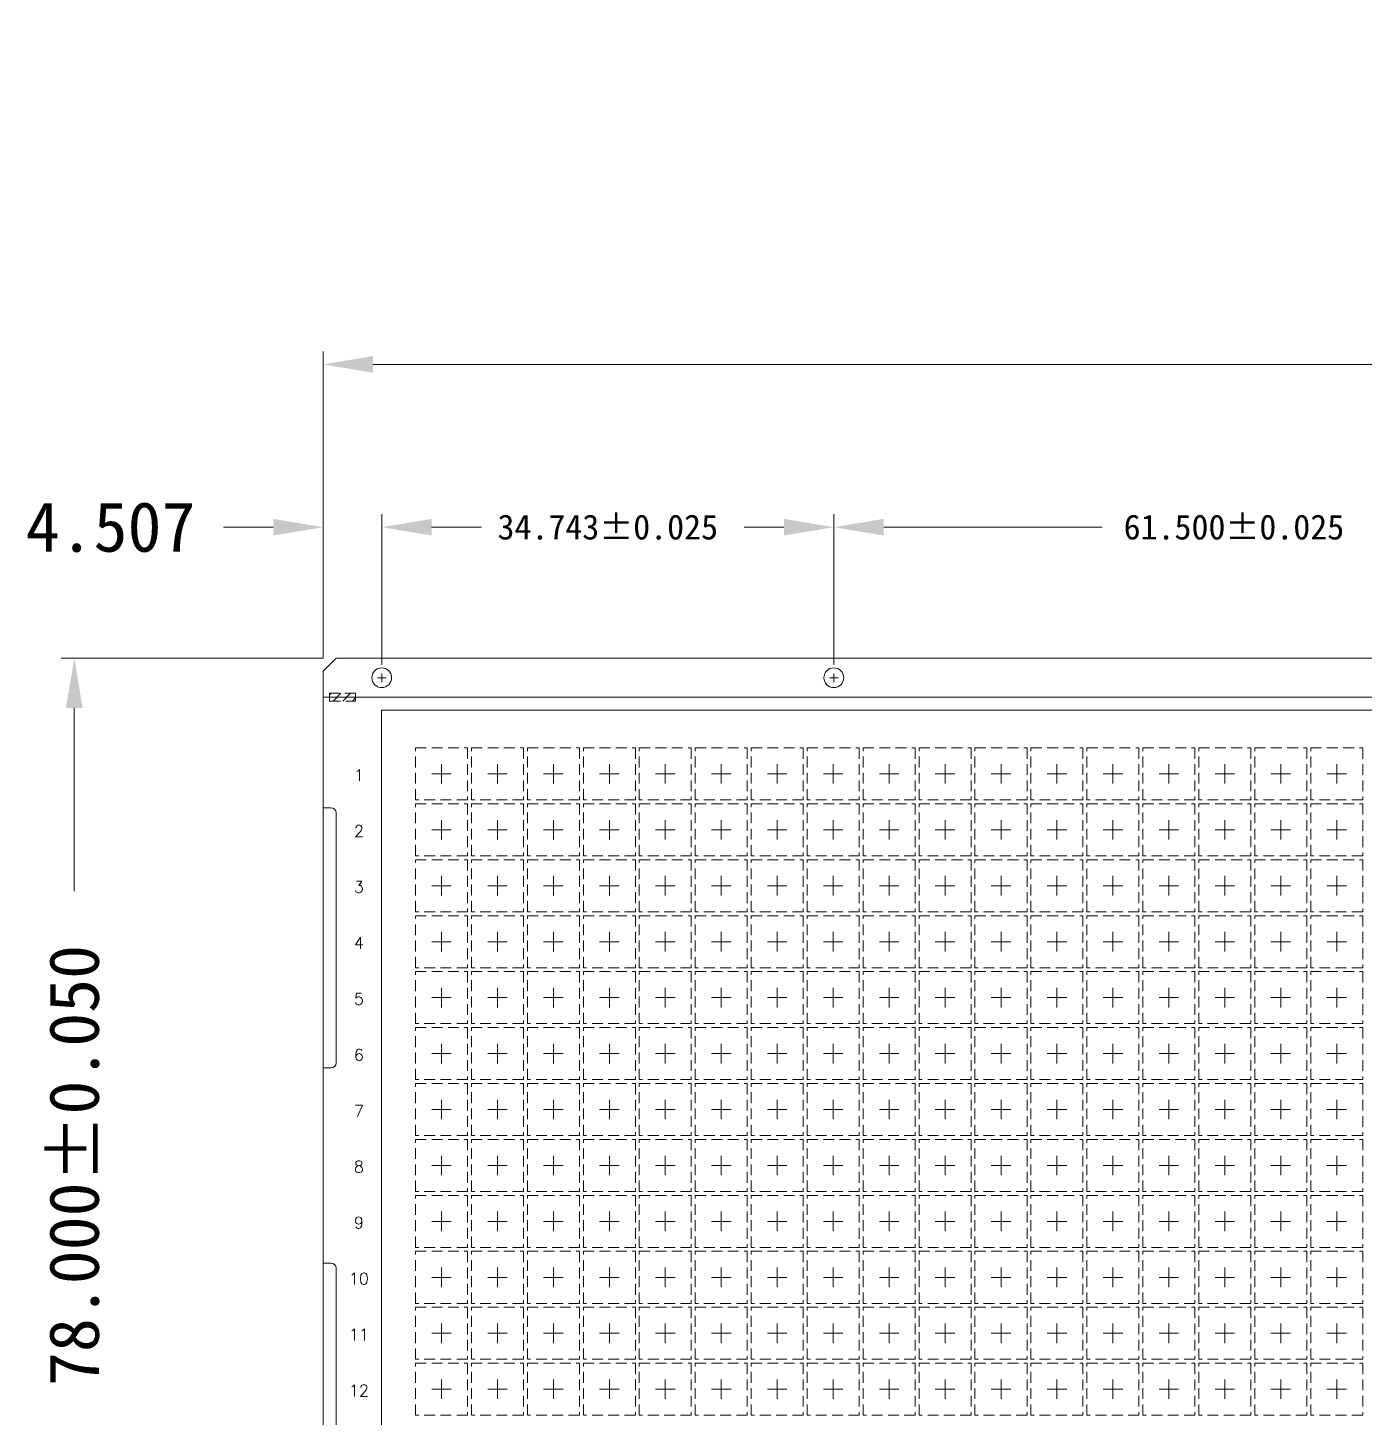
# Model space of a CAD drawing. Header units: millimetres. Extents: x 1670 to 1951, y 501 to 745.
# Drawn here: x 1707.81 to 1738.63, y 587.09 to 619.13 of the extents above; entities that cross this region are included whole.
import ezdxf

# ---------------------------------------------------------------- set-up
doc = ezdxf.new("R2010")
doc.units = ezdxf.units.MM
for name, pattern in [('CENTER', [2, 1.25, -0.25, 0.25, -0.25]), ('DASHED', [0.75, 0.5, -0.25]), ('HIDDEN', [0.375, 0.25, -0.125])]:
    doc.linetypes.add(name, pattern=pattern)
for name, color, linetype, lineweight in [('1', 7, 'Continuous', 18), ('1D', 4, 'Continuous', 18), ('ETCH', 4, 'Continuous', 15), ('Pkg', 2, 'DASHED', 9)]:
    doc.layers.add(name, color=color, linetype=linetype, lineweight=lineweight)
for name, color, linetype in [('TAPE', 4, 'Continuous'), ('中心线', 1, 'CENTER'), ('标注', 4, 'Continuous')]:
    doc.layers.add(name, color=color, linetype=linetype)
doc.styles.add('宋体', font='')
doc.styles.get('宋体').set_extended_font_data('宋体')

msp = doc.modelspace()

# ---------------------------------------------------------------- hatches: boundary and pattern name
at = {"layer": 'ETCH', "lineweight": 5}
h = msp.add_hatch(dxfattribs=at)
h.set_pattern_fill('ANSI31', color=256, scale=0.05)
h.set_pattern_definition([(45, (1883.98841, 731.20853), (-0.1122532, 0.1122532), [])])
h.paths.add_polyline_path([(1791.8723, 582.0888), (1791.2723, 582.0888), (1791.2723, 582.0045), (1791.8723, 582.0045)])
h.paths.add_polyline_path([(1791.8723, 582.1845), (1791.2723, 582.1845), (1791.2723, 582.0888), (1791.8723, 582.0888)])
h.paths.add_polyline_path([(1791.8723, 603.6945), (1791.2723, 603.6945), (1791.2723, 603.6045), (1791.8723, 603.6045)])
h.paths.add_polyline_path([(1791.8723, 603.7845), (1791.2723, 603.7845), (1791.2723, 603.6945), (1791.8723, 603.6945)])
h.paths.add_polyline_path([(1715.3723, 603.6945), (1714.7723, 603.6945), (1714.7723, 603.6045), (1715.3723, 603.6045)])
h.paths.add_polyline_path([(1715.3723, 603.7845), (1714.7723, 603.7845), (1714.7723, 603.6945), (1715.3723, 603.6945)])
h.paths.add_polyline_path([(1734.5827, 638.9644), (1732.5827, 638.9644), (1732.5827, 638.6644), (1734.5827, 638.6644)])
h.paths.add_polyline_path([(1734.5827, 639.2644), (1732.5827, 639.2644), (1732.5827, 638.9644), (1734.5827, 638.9644)])
h.paths.add_polyline_path([(1734.5827, 710.9644), (1732.5827, 710.9644), (1732.5827, 710.6644), (1734.5827, 710.6644)])
h.paths.add_polyline_path([(1734.5827, 711.2644), (1732.5827, 711.2644), (1732.5827, 710.9644), (1734.5827, 710.9644)])
h.paths.add_polyline_path([(1715.3723, 582.0888), (1714.7723, 582.0888), (1714.7723, 582.0045), (1715.3723, 582.0045)])
h.paths.add_polyline_path([(1715.3723, 582.1845), (1714.7723, 582.1845), (1714.7723, 582.0888), (1715.3723, 582.0888)])
at = {"layer": '标注', "lineweight": 5}
for points in [[(1715.7723, 611.5572), (1715.7723, 611.1739), (1714.6223, 611.3656)], [(1713.4723, 607.804), (1713.4723, 607.4207), (1714.6223, 607.6123)], [(1717.1244, 607.804), (1717.1244, 607.4207), (1715.9744, 607.6123)], [(1717.1244, 607.804), (1717.1244, 607.4207), (1715.9744, 607.6123)], [(1725.2473, 607.804), (1725.2473, 607.4207), (1726.3973, 607.6123)], [(1727.5473, 607.804), (1727.5473, 607.4207), (1726.3973, 607.6123)], [(1708.6944, 603.4445), (1709.0777, 603.4445), (1708.886, 604.5945)]]:
    msp.add_hatch(color=256, dxfattribs=at).paths.add_polyline_path(points, flags=0)

# ---------------------------------------------------------------- linework, layer by layer
at = {"layer": '1', "lineweight": 5}
for p, q in [((1714.6223, 604.2945), (1714.9223, 604.5945)), ((1714.9223, 604.5945), (1791.7223, 604.5945))]:
    msp.add_line(p, q, dxfattribs=at)
at = {"layer": '1'}
for p, q in [((1714.6223, 601.1445), (1714.6223, 604.2945)), ((1714.8023, 601.1445), (1714.6223, 601.1445)), ((1714.9223, 595.2645), (1714.9223, 601.0245)), ((1714.6223, 590.6445), (1714.6223, 595.1445)), ((1714.6223, 595.1445), (1714.8023, 595.1445)), ((1714.8023, 590.6445), (1714.6223, 590.6445)), ((1714.9223, 584.7645), (1714.9223, 590.5245))]:
    msp.add_line(p, q, dxfattribs=at)
at = {"layer": '1', "lineweight": 5}
for centre in [(1715.9744, 604.1409), (1726.3973, 604.1409)]:
    msp.add_circle(centre, 0.2286, dxfattribs=at)
at = {"layer": '1'}
for centre, start, end in [((1714.8023, 601.0245), 0, 90), ((1714.8023, 595.2645), 270, 360), ((1714.8023, 590.5245), 0, 90)]:
    msp.add_arc(centre, 0.12, start, end, dxfattribs=at)
at = {"layer": '1D', "lineweight": 5}
for p, q in [((1715.8744, 604.1409), (1716.0744, 604.1409)), ((1715.9744, 604.0409), (1715.9744, 604.2409)), ((1726.2973, 604.1409), (1726.4973, 604.1409)), ((1726.3973, 604.0409), (1726.3973, 604.2409))]:
    msp.add_line(p, q, dxfattribs=at)
at = {"layer": '1D', "linetype": 'HIDDEN', "lineweight": 5}
msp.add_lwpolyline([(1714.7723, 603.7845), (1714.7723, 603.6045), (1715.3723, 603.6045), (1715.3723, 603.7845)], close=True, dxfattribs=at)
at = {"layer": '1D', "lineweight": 5}
msp.add_lwpolyline([(1715.9723, 603.3945), (1790.9723, 603.3945), (1790.9723, 582.3945), (1715.9723, 582.3945)], close=True, dxfattribs=at)
at = {"layer": 'Pkg', "color": 2, "linetype": 'DASHED', "lineweight": 5, "ltscale": 0.5}
for points in [[(1716.7523, 602.5245), (1717.9523, 602.5245), (1717.9523, 601.3245), (1716.7523, 601.3245)], [(1718.0423, 602.5245), (1719.2423, 602.5245), (1719.2423, 601.3245), (1718.0423, 601.3245)], [(1719.3323, 602.5245), (1720.5323, 602.5245), (1720.5323, 601.3245), (1719.3323, 601.3245)], [(1720.6223, 602.5245), (1721.8223, 602.5245), (1721.8223, 601.3245), (1720.6223, 601.3245)], [(1721.9123, 602.5245), (1723.1123, 602.5245), (1723.1123, 601.3245), (1721.9123, 601.3245)], [(1723.2023, 602.5245), (1724.4023, 602.5245), (1724.4023, 601.3245), (1723.2023, 601.3245)], [(1724.4923, 602.5245), (1725.6923, 602.5245), (1725.6923, 601.3245), (1724.4923, 601.3245)], [(1725.7823, 602.5245), (1726.9823, 602.5245), (1726.9823, 601.3245), (1725.7823, 601.3245)], [(1727.0723, 602.5245), (1728.2723, 602.5245), (1728.2723, 601.3245), (1727.0723, 601.3245)], [(1728.3623, 602.5245), (1729.5623, 602.5245), (1729.5623, 601.3245), (1728.3623, 601.3245)], [(1729.6523, 602.5245), (1730.8523, 602.5245), (1730.8523, 601.3245), (1729.6523, 601.3245)], [(1730.9423, 602.5245), (1732.1423, 602.5245), (1732.1423, 601.3245), (1730.9423, 601.3245)], [(1732.2323, 602.5245), (1733.4323, 602.5245), (1733.4323, 601.3245), (1732.2323, 601.3245)], [(1733.5223, 602.5245), (1734.7223, 602.5245), (1734.7223, 601.3245), (1733.5223, 601.3245)], [(1734.8123, 602.5245), (1736.0123, 602.5245), (1736.0123, 601.3245), (1734.8123, 601.3245)], [(1736.1023, 602.5245), (1737.3023, 602.5245), (1737.3023, 601.3245), (1736.1023, 601.3245)], [(1737.3923, 602.5245), (1738.5923, 602.5245), (1738.5923, 601.3245), (1737.3923, 601.3245)], [(1716.7523, 601.2345), (1717.9523, 601.2345), (1717.9523, 600.0345), (1716.7523, 600.0345)], [(1718.0423, 601.2345), (1719.2423, 601.2345), (1719.2423, 600.0345), (1718.0423, 600.0345)], [(1719.3323, 601.2345), (1720.5323, 601.2345), (1720.5323, 600.0345), (1719.3323, 600.0345)], [(1720.6223, 601.2345), (1721.8223, 601.2345), (1721.8223, 600.0345), (1720.6223, 600.0345)], [(1721.9123, 601.2345), (1723.1123, 601.2345), (1723.1123, 600.0345), (1721.9123, 600.0345)], [(1723.2023, 601.2345), (1724.4023, 601.2345), (1724.4023, 600.0345), (1723.2023, 600.0345)], [(1724.4923, 601.2345), (1725.6923, 601.2345), (1725.6923, 600.0345), (1724.4923, 600.0345)], [(1725.7823, 601.2345), (1726.9823, 601.2345), (1726.9823, 600.0345), (1725.7823, 600.0345)], [(1727.0723, 601.2345), (1728.2723, 601.2345), (1728.2723, 600.0345), (1727.0723, 600.0345)], [(1728.3623, 601.2345), (1729.5623, 601.2345), (1729.5623, 600.0345), (1728.3623, 600.0345)], [(1729.6523, 601.2345), (1730.8523, 601.2345), (1730.8523, 600.0345), (1729.6523, 600.0345)], [(1730.9423, 601.2345), (1732.1423, 601.2345), (1732.1423, 600.0345), (1730.9423, 600.0345)], [(1732.2323, 601.2345), (1733.4323, 601.2345), (1733.4323, 600.0345), (1732.2323, 600.0345)], [(1733.5223, 601.2345), (1734.7223, 601.2345), (1734.7223, 600.0345), (1733.5223, 600.0345)], [(1734.8123, 601.2345), (1736.0123, 601.2345), (1736.0123, 600.0345), (1734.8123, 600.0345)], [(1736.1023, 601.2345), (1737.3023, 601.2345), (1737.3023, 600.0345), (1736.1023, 600.0345)], [(1737.3923, 601.2345), (1738.5923, 601.2345), (1738.5923, 600.0345), (1737.3923, 600.0345)], [(1716.7523, 599.9445), (1717.9523, 599.9445), (1717.9523, 598.7445), (1716.7523, 598.7445)], [(1718.0423, 599.9445), (1719.2423, 599.9445), (1719.2423, 598.7445), (1718.0423, 598.7445)], [(1719.3323, 599.9445), (1720.5323, 599.9445), (1720.5323, 598.7445), (1719.3323, 598.7445)], [(1720.6223, 599.9445), (1721.8223, 599.9445), (1721.8223, 598.7445), (1720.6223, 598.7445)], [(1721.9123, 599.9445), (1723.1123, 599.9445), (1723.1123, 598.7445), (1721.9123, 598.7445)], [(1723.2023, 599.9445), (1724.4023, 599.9445), (1724.4023, 598.7445), (1723.2023, 598.7445)], [(1724.4923, 599.9445), (1725.6923, 599.9445), (1725.6923, 598.7445), (1724.4923, 598.7445)], [(1725.7823, 599.9445), (1726.9823, 599.9445), (1726.9823, 598.7445), (1725.7823, 598.7445)], [(1727.0723, 599.9445), (1728.2723, 599.9445), (1728.2723, 598.7445), (1727.0723, 598.7445)], [(1728.3623, 599.9445), (1729.5623, 599.9445), (1729.5623, 598.7445), (1728.3623, 598.7445)], [(1729.6523, 599.9445), (1730.8523, 599.9445), (1730.8523, 598.7445), (1729.6523, 598.7445)], [(1730.9423, 599.9445), (1732.1423, 599.9445), (1732.1423, 598.7445), (1730.9423, 598.7445)], [(1732.2323, 599.9445), (1733.4323, 599.9445), (1733.4323, 598.7445), (1732.2323, 598.7445)], [(1733.5223, 599.9445), (1734.7223, 599.9445), (1734.7223, 598.7445), (1733.5223, 598.7445)], [(1734.8123, 599.9445), (1736.0123, 599.9445), (1736.0123, 598.7445), (1734.8123, 598.7445)], [(1736.1023, 599.9445), (1737.3023, 599.9445), (1737.3023, 598.7445), (1736.1023, 598.7445)], [(1737.3923, 599.9445), (1738.5923, 599.9445), (1738.5923, 598.7445), (1737.3923, 598.7445)], [(1716.7523, 598.6545), (1717.9523, 598.6545), (1717.9523, 597.4545), (1716.7523, 597.4545)], [(1718.0423, 598.6545), (1719.2423, 598.6545), (1719.2423, 597.4545), (1718.0423, 597.4545)], [(1719.3323, 598.6545), (1720.5323, 598.6545), (1720.5323, 597.4545), (1719.3323, 597.4545)], [(1720.6223, 598.6545), (1721.8223, 598.6545), (1721.8223, 597.4545), (1720.6223, 597.4545)], [(1721.9123, 598.6545), (1723.1123, 598.6545), (1723.1123, 597.4545), (1721.9123, 597.4545)], [(1723.2023, 598.6545), (1724.4023, 598.6545), (1724.4023, 597.4545), (1723.2023, 597.4545)], [(1724.4923, 598.6545), (1725.6923, 598.6545), (1725.6923, 597.4545), (1724.4923, 597.4545)], [(1725.7823, 598.6545), (1726.9823, 598.6545), (1726.9823, 597.4545), (1725.7823, 597.4545)], [(1727.0723, 598.6545), (1728.2723, 598.6545), (1728.2723, 597.4545), (1727.0723, 597.4545)], [(1728.3623, 598.6545), (1729.5623, 598.6545), (1729.5623, 597.4545), (1728.3623, 597.4545)], [(1729.6523, 598.6545), (1730.8523, 598.6545), (1730.8523, 597.4545), (1729.6523, 597.4545)], [(1730.9423, 598.6545), (1732.1423, 598.6545), (1732.1423, 597.4545), (1730.9423, 597.4545)], [(1732.2323, 598.6545), (1733.4323, 598.6545), (1733.4323, 597.4545), (1732.2323, 597.4545)], [(1733.5223, 598.6545), (1734.7223, 598.6545), (1734.7223, 597.4545), (1733.5223, 597.4545)], [(1734.8123, 598.6545), (1736.0123, 598.6545), (1736.0123, 597.4545), (1734.8123, 597.4545)], [(1736.1023, 598.6545), (1737.3023, 598.6545), (1737.3023, 597.4545), (1736.1023, 597.4545)], [(1737.3923, 598.6545), (1738.5923, 598.6545), (1738.5923, 597.4545), (1737.3923, 597.4545)], [(1716.7523, 597.3645), (1717.9523, 597.3645), (1717.9523, 596.1645), (1716.7523, 596.1645)], [(1718.0423, 597.3645), (1719.2423, 597.3645), (1719.2423, 596.1645), (1718.0423, 596.1645)], [(1719.3323, 597.3645), (1720.5323, 597.3645), (1720.5323, 596.1645), (1719.3323, 596.1645)], [(1720.6223, 597.3645), (1721.8223, 597.3645), (1721.8223, 596.1645), (1720.6223, 596.1645)], [(1721.9123, 597.3645), (1723.1123, 597.3645), (1723.1123, 596.1645), (1721.9123, 596.1645)], [(1723.2023, 597.3645), (1724.4023, 597.3645), (1724.4023, 596.1645), (1723.2023, 596.1645)], [(1724.4923, 597.3645), (1725.6923, 597.3645), (1725.6923, 596.1645), (1724.4923, 596.1645)], [(1725.7823, 597.3645), (1726.9823, 597.3645), (1726.9823, 596.1645), (1725.7823, 596.1645)], [(1727.0723, 597.3645), (1728.2723, 597.3645), (1728.2723, 596.1645), (1727.0723, 596.1645)], [(1728.3623, 597.3645), (1729.5623, 597.3645), (1729.5623, 596.1645), (1728.3623, 596.1645)], [(1729.6523, 597.3645), (1730.8523, 597.3645), (1730.8523, 596.1645), (1729.6523, 596.1645)], [(1730.9423, 597.3645), (1732.1423, 597.3645), (1732.1423, 596.1645), (1730.9423, 596.1645)], [(1732.2323, 597.3645), (1733.4323, 597.3645), (1733.4323, 596.1645), (1732.2323, 596.1645)], [(1733.5223, 597.3645), (1734.7223, 597.3645), (1734.7223, 596.1645), (1733.5223, 596.1645)], [(1734.8123, 597.3645), (1736.0123, 597.3645), (1736.0123, 596.1645), (1734.8123, 596.1645)], [(1736.1023, 597.3645), (1737.3023, 597.3645), (1737.3023, 596.1645), (1736.1023, 596.1645)], [(1737.3923, 597.3645), (1738.5923, 597.3645), (1738.5923, 596.1645), (1737.3923, 596.1645)], [(1716.7523, 596.0745), (1717.9523, 596.0745), (1717.9523, 594.8745), (1716.7523, 594.8745)], [(1718.0423, 596.0745), (1719.2423, 596.0745), (1719.2423, 594.8745), (1718.0423, 594.8745)], [(1719.3323, 596.0745), (1720.5323, 596.0745), (1720.5323, 594.8745), (1719.3323, 594.8745)], [(1720.6223, 596.0745), (1721.8223, 596.0745), (1721.8223, 594.8745), (1720.6223, 594.8745)], [(1721.9123, 596.0745), (1723.1123, 596.0745), (1723.1123, 594.8745), (1721.9123, 594.8745)], [(1723.2023, 596.0745), (1724.4023, 596.0745), (1724.4023, 594.8745), (1723.2023, 594.8745)], [(1724.4923, 596.0745), (1725.6923, 596.0745), (1725.6923, 594.8745), (1724.4923, 594.8745)], [(1725.7823, 596.0745), (1726.9823, 596.0745), (1726.9823, 594.8745), (1725.7823, 594.8745)], [(1727.0723, 596.0745), (1728.2723, 596.0745), (1728.2723, 594.8745), (1727.0723, 594.8745)], [(1728.3623, 596.0745), (1729.5623, 596.0745), (1729.5623, 594.8745), (1728.3623, 594.8745)], [(1729.6523, 596.0745), (1730.8523, 596.0745), (1730.8523, 594.8745), (1729.6523, 594.8745)], [(1730.9423, 596.0745), (1732.1423, 596.0745), (1732.1423, 594.8745), (1730.9423, 594.8745)], [(1732.2323, 596.0745), (1733.4323, 596.0745), (1733.4323, 594.8745), (1732.2323, 594.8745)], [(1733.5223, 596.0745), (1734.7223, 596.0745), (1734.7223, 594.8745), (1733.5223, 594.8745)], [(1734.8123, 596.0745), (1736.0123, 596.0745), (1736.0123, 594.8745), (1734.8123, 594.8745)], [(1736.1023, 596.0745), (1737.3023, 596.0745), (1737.3023, 594.8745), (1736.1023, 594.8745)], [(1737.3923, 596.0745), (1738.5923, 596.0745), (1738.5923, 594.8745), (1737.3923, 594.8745)], [(1716.7523, 594.7845), (1717.9523, 594.7845), (1717.9523, 593.5845), (1716.7523, 593.5845)], [(1718.0423, 594.7845), (1719.2423, 594.7845), (1719.2423, 593.5845), (1718.0423, 593.5845)], [(1719.3323, 594.7845), (1720.5323, 594.7845), (1720.5323, 593.5845), (1719.3323, 593.5845)], [(1720.6223, 594.7845), (1721.8223, 594.7845), (1721.8223, 593.5845), (1720.6223, 593.5845)], [(1721.9123, 594.7845), (1723.1123, 594.7845), (1723.1123, 593.5845), (1721.9123, 593.5845)], [(1723.2023, 594.7845), (1724.4023, 594.7845), (1724.4023, 593.5845), (1723.2023, 593.5845)], [(1724.4923, 594.7845), (1725.6923, 594.7845), (1725.6923, 593.5845), (1724.4923, 593.5845)], [(1725.7823, 594.7845), (1726.9823, 594.7845), (1726.9823, 593.5845), (1725.7823, 593.5845)], [(1727.0723, 594.7845), (1728.2723, 594.7845), (1728.2723, 593.5845), (1727.0723, 593.5845)], [(1728.3623, 594.7845), (1729.5623, 594.7845), (1729.5623, 593.5845), (1728.3623, 593.5845)], [(1729.6523, 594.7845), (1730.8523, 594.7845), (1730.8523, 593.5845), (1729.6523, 593.5845)], [(1730.9423, 594.7845), (1732.1423, 594.7845), (1732.1423, 593.5845), (1730.9423, 593.5845)], [(1732.2323, 594.7845), (1733.4323, 594.7845), (1733.4323, 593.5845), (1732.2323, 593.5845)], [(1733.5223, 594.7845), (1734.7223, 594.7845), (1734.7223, 593.5845), (1733.5223, 593.5845)], [(1734.8123, 594.7845), (1736.0123, 594.7845), (1736.0123, 593.5845), (1734.8123, 593.5845)], [(1736.1023, 594.7845), (1737.3023, 594.7845), (1737.3023, 593.5845), (1736.1023, 593.5845)], [(1737.3923, 594.7845), (1738.5923, 594.7845), (1738.5923, 593.5845), (1737.3923, 593.5845)], [(1716.7523, 593.4945), (1717.9523, 593.4945), (1717.9523, 592.2945), (1716.7523, 592.2945)], [(1718.0423, 593.4945), (1719.2423, 593.4945), (1719.2423, 592.2945), (1718.0423, 592.2945)], [(1719.3323, 593.4945), (1720.5323, 593.4945), (1720.5323, 592.2945), (1719.3323, 592.2945)], [(1720.6223, 593.4945), (1721.8223, 593.4945), (1721.8223, 592.2945), (1720.6223, 592.2945)], [(1721.9123, 593.4945), (1723.1123, 593.4945), (1723.1123, 592.2945), (1721.9123, 592.2945)], [(1723.2023, 593.4945), (1724.4023, 593.4945), (1724.4023, 592.2945), (1723.2023, 592.2945)], [(1724.4923, 593.4945), (1725.6923, 593.4945), (1725.6923, 592.2945), (1724.4923, 592.2945)], [(1725.7823, 593.4945), (1726.9823, 593.4945), (1726.9823, 592.2945), (1725.7823, 592.2945)], [(1727.0723, 593.4945), (1728.2723, 593.4945), (1728.2723, 592.2945), (1727.0723, 592.2945)], [(1728.3623, 593.4945), (1729.5623, 593.4945), (1729.5623, 592.2945), (1728.3623, 592.2945)], [(1729.6523, 593.4945), (1730.8523, 593.4945), (1730.8523, 592.2945), (1729.6523, 592.2945)], [(1730.9423, 593.4945), (1732.1423, 593.4945), (1732.1423, 592.2945), (1730.9423, 592.2945)], [(1732.2323, 593.4945), (1733.4323, 593.4945), (1733.4323, 592.2945), (1732.2323, 592.2945)], [(1733.5223, 593.4945), (1734.7223, 593.4945), (1734.7223, 592.2945), (1733.5223, 592.2945)], [(1734.8123, 593.4945), (1736.0123, 593.4945), (1736.0123, 592.2945), (1734.8123, 592.2945)], [(1736.1023, 593.4945), (1737.3023, 593.4945), (1737.3023, 592.2945), (1736.1023, 592.2945)], [(1737.3923, 593.4945), (1738.5923, 593.4945), (1738.5923, 592.2945), (1737.3923, 592.2945)], [(1716.7523, 592.2045), (1717.9523, 592.2045), (1717.9523, 591.0045), (1716.7523, 591.0045)], [(1718.0423, 592.2045), (1719.2423, 592.2045), (1719.2423, 591.0045), (1718.0423, 591.0045)], [(1719.3323, 592.2045), (1720.5323, 592.2045), (1720.5323, 591.0045), (1719.3323, 591.0045)], [(1720.6223, 592.2045), (1721.8223, 592.2045), (1721.8223, 591.0045), (1720.6223, 591.0045)], [(1721.9123, 592.2045), (1723.1123, 592.2045), (1723.1123, 591.0045), (1721.9123, 591.0045)], [(1723.2023, 592.2045), (1724.4023, 592.2045), (1724.4023, 591.0045), (1723.2023, 591.0045)], [(1724.4923, 592.2045), (1725.6923, 592.2045), (1725.6923, 591.0045), (1724.4923, 591.0045)], [(1725.7823, 592.2045), (1726.9823, 592.2045), (1726.9823, 591.0045), (1725.7823, 591.0045)], [(1727.0723, 592.2045), (1728.2723, 592.2045), (1728.2723, 591.0045), (1727.0723, 591.0045)], [(1728.3623, 592.2045), (1729.5623, 592.2045), (1729.5623, 591.0045), (1728.3623, 591.0045)], [(1729.6523, 592.2045), (1730.8523, 592.2045), (1730.8523, 591.0045), (1729.6523, 591.0045)], [(1730.9423, 592.2045), (1732.1423, 592.2045), (1732.1423, 591.0045), (1730.9423, 591.0045)], [(1732.2323, 592.2045), (1733.4323, 592.2045), (1733.4323, 591.0045), (1732.2323, 591.0045)], [(1733.5223, 592.2045), (1734.7223, 592.2045), (1734.7223, 591.0045), (1733.5223, 591.0045)], [(1734.8123, 592.2045), (1736.0123, 592.2045), (1736.0123, 591.0045), (1734.8123, 591.0045)], [(1736.1023, 592.2045), (1737.3023, 592.2045), (1737.3023, 591.0045), (1736.1023, 591.0045)], [(1737.3923, 592.2045), (1738.5923, 592.2045), (1738.5923, 591.0045), (1737.3923, 591.0045)], [(1716.7523, 590.9145), (1717.9523, 590.9145), (1717.9523, 589.7145), (1716.7523, 589.7145)], [(1718.0423, 590.9145), (1719.2423, 590.9145), (1719.2423, 589.7145), (1718.0423, 589.7145)], [(1719.3323, 590.9145), (1720.5323, 590.9145), (1720.5323, 589.7145), (1719.3323, 589.7145)], [(1720.6223, 590.9145), (1721.8223, 590.9145), (1721.8223, 589.7145), (1720.6223, 589.7145)], [(1721.9123, 590.9145), (1723.1123, 590.9145), (1723.1123, 589.7145), (1721.9123, 589.7145)], [(1723.2023, 590.9145), (1724.4023, 590.9145), (1724.4023, 589.7145), (1723.2023, 589.7145)], [(1724.4923, 590.9145), (1725.6923, 590.9145), (1725.6923, 589.7145), (1724.4923, 589.7145)], [(1725.7823, 590.9145), (1726.9823, 590.9145), (1726.9823, 589.7145), (1725.7823, 589.7145)], [(1727.0723, 590.9145), (1728.2723, 590.9145), (1728.2723, 589.7145), (1727.0723, 589.7145)], [(1728.3623, 590.9145), (1729.5623, 590.9145), (1729.5623, 589.7145), (1728.3623, 589.7145)], [(1729.6523, 590.9145), (1730.8523, 590.9145), (1730.8523, 589.7145), (1729.6523, 589.7145)], [(1730.9423, 590.9145), (1732.1423, 590.9145), (1732.1423, 589.7145), (1730.9423, 589.7145)], [(1732.2323, 590.9145), (1733.4323, 590.9145), (1733.4323, 589.7145), (1732.2323, 589.7145)], [(1733.5223, 590.9145), (1734.7223, 590.9145), (1734.7223, 589.7145), (1733.5223, 589.7145)], [(1734.8123, 590.9145), (1736.0123, 590.9145), (1736.0123, 589.7145), (1734.8123, 589.7145)], [(1736.1023, 590.9145), (1737.3023, 590.9145), (1737.3023, 589.7145), (1736.1023, 589.7145)], [(1737.3923, 590.9145), (1738.5923, 590.9145), (1738.5923, 589.7145), (1737.3923, 589.7145)], [(1716.7523, 589.6245), (1717.9523, 589.6245), (1717.9523, 588.4245), (1716.7523, 588.4245)], [(1718.0423, 589.6245), (1719.2423, 589.6245), (1719.2423, 588.4245), (1718.0423, 588.4245)], [(1719.3323, 589.6245), (1720.5323, 589.6245), (1720.5323, 588.4245), (1719.3323, 588.4245)], [(1720.6223, 589.6245), (1721.8223, 589.6245), (1721.8223, 588.4245), (1720.6223, 588.4245)], [(1721.9123, 589.6245), (1723.1123, 589.6245), (1723.1123, 588.4245), (1721.9123, 588.4245)], [(1723.2023, 589.6245), (1724.4023, 589.6245), (1724.4023, 588.4245), (1723.2023, 588.4245)], [(1724.4923, 589.6245), (1725.6923, 589.6245), (1725.6923, 588.4245), (1724.4923, 588.4245)], [(1725.7823, 589.6245), (1726.9823, 589.6245), (1726.9823, 588.4245), (1725.7823, 588.4245)], [(1727.0723, 589.6245), (1728.2723, 589.6245), (1728.2723, 588.4245), (1727.0723, 588.4245)], [(1728.3623, 589.6245), (1729.5623, 589.6245), (1729.5623, 588.4245), (1728.3623, 588.4245)], [(1729.6523, 589.6245), (1730.8523, 589.6245), (1730.8523, 588.4245), (1729.6523, 588.4245)], [(1730.9423, 589.6245), (1732.1423, 589.6245), (1732.1423, 588.4245), (1730.9423, 588.4245)], [(1732.2323, 589.6245), (1733.4323, 589.6245), (1733.4323, 588.4245), (1732.2323, 588.4245)], [(1733.5223, 589.6245), (1734.7223, 589.6245), (1734.7223, 588.4245), (1733.5223, 588.4245)], [(1734.8123, 589.6245), (1736.0123, 589.6245), (1736.0123, 588.4245), (1734.8123, 588.4245)], [(1736.1023, 589.6245), (1737.3023, 589.6245), (1737.3023, 588.4245), (1736.1023, 588.4245)], [(1737.3923, 589.6245), (1738.5923, 589.6245), (1738.5923, 588.4245), (1737.3923, 588.4245)], [(1716.7523, 588.3345), (1717.9523, 588.3345), (1717.9523, 587.1345), (1716.7523, 587.1345)], [(1718.0423, 588.3345), (1719.2423, 588.3345), (1719.2423, 587.1345), (1718.0423, 587.1345)], [(1719.3323, 588.3345), (1720.5323, 588.3345), (1720.5323, 587.1345), (1719.3323, 587.1345)], [(1720.6223, 588.3345), (1721.8223, 588.3345), (1721.8223, 587.1345), (1720.6223, 587.1345)], [(1721.9123, 588.3345), (1723.1123, 588.3345), (1723.1123, 587.1345), (1721.9123, 587.1345)], [(1723.2023, 588.3345), (1724.4023, 588.3345), (1724.4023, 587.1345), (1723.2023, 587.1345)], [(1724.4923, 588.3345), (1725.6923, 588.3345), (1725.6923, 587.1345), (1724.4923, 587.1345)], [(1725.7823, 588.3345), (1726.9823, 588.3345), (1726.9823, 587.1345), (1725.7823, 587.1345)], [(1727.0723, 588.3345), (1728.2723, 588.3345), (1728.2723, 587.1345), (1727.0723, 587.1345)], [(1728.3623, 588.3345), (1729.5623, 588.3345), (1729.5623, 587.1345), (1728.3623, 587.1345)], [(1729.6523, 588.3345), (1730.8523, 588.3345), (1730.8523, 587.1345), (1729.6523, 587.1345)], [(1730.9423, 588.3345), (1732.1423, 588.3345), (1732.1423, 587.1345), (1730.9423, 587.1345)], [(1732.2323, 588.3345), (1733.4323, 588.3345), (1733.4323, 587.1345), (1732.2323, 587.1345)], [(1733.5223, 588.3345), (1734.7223, 588.3345), (1734.7223, 587.1345), (1733.5223, 587.1345)], [(1734.8123, 588.3345), (1736.0123, 588.3345), (1736.0123, 587.1345), (1734.8123, 587.1345)], [(1736.1023, 588.3345), (1737.3023, 588.3345), (1737.3023, 587.1345), (1736.1023, 587.1345)], [(1737.3923, 588.3345), (1738.5923, 588.3345), (1738.5923, 587.1345), (1737.3923, 587.1345)]]:
    msp.add_lwpolyline(points, close=True, dxfattribs=at)
at = {"layer": 'TAPE', "lineweight": 0}
msp.add_lwpolyline([(1792.0223, 603.6945), (1714.6223, 603.6945), (1714.6223, 582.0945), (1792.0223, 582.0945)], close=True, dxfattribs=at)
at = {"layer": '中心线', "color": 1, "linetype": 'CENTER', "lineweight": 5, "ltscale": 0.5}
for p, q in [((1717.3523, 601.6995), (1717.3523, 602.1495)), ((1718.6423, 601.6995), (1718.6423, 602.1495)), ((1719.9323, 601.6995), (1719.9323, 602.1495)), ((1721.2223, 601.6995), (1721.2223, 602.1495)), ((1722.5123, 601.6995), (1722.5123, 602.1495)), ((1723.8023, 601.6995), (1723.8023, 602.1495)), ((1725.0923, 601.6995), (1725.0923, 602.1495)), ((1726.3823, 601.6995), (1726.3823, 602.1495)), ((1727.6723, 601.6995), (1727.6723, 602.1495)), ((1728.9623, 601.6995), (1728.9623, 602.1495)), ((1730.2523, 601.6995), (1730.2523, 602.1495)), ((1731.5423, 601.6995), (1731.5423, 602.1495)), ((1732.8323, 601.6995), (1732.8323, 602.1495)), ((1734.1223, 601.6995), (1734.1223, 602.1495)), ((1735.4123, 601.6995), (1735.4123, 602.1495)), ((1736.7023, 601.6995), (1736.7023, 602.1495)), ((1737.9923, 601.6995), (1737.9923, 602.1495)), ((1717.1273, 601.9245), (1717.5773, 601.9245)), ((1718.4173, 601.9245), (1718.8673, 601.9245)), ((1719.7073, 601.9245), (1720.1573, 601.9245)), ((1720.9973, 601.9245), (1721.4473, 601.9245)), ((1722.2873, 601.9245), (1722.7373, 601.9245)), ((1723.5773, 601.9245), (1724.0273, 601.9245)), ((1724.8673, 601.9245), (1725.3173, 601.9245)), ((1726.1573, 601.9245), (1726.6073, 601.9245)), ((1727.4473, 601.9245), (1727.8973, 601.9245)), ((1728.7373, 601.9245), (1729.1873, 601.9245)), ((1730.0273, 601.9245), (1730.4773, 601.9245)), ((1731.3173, 601.9245), (1731.7673, 601.9245)), ((1732.6073, 601.9245), (1733.0573, 601.9245)), ((1733.8973, 601.9245), (1734.3473, 601.9245)), ((1735.1873, 601.9245), (1735.6373, 601.9245)), ((1736.4773, 601.9245), (1736.9273, 601.9245)), ((1737.7673, 601.9245), (1738.2173, 601.9245)), ((1717.3523, 600.4095), (1717.3523, 600.8595)), ((1718.6423, 600.4095), (1718.6423, 600.8595)), ((1719.9323, 600.4095), (1719.9323, 600.8595)), ((1721.2223, 600.4095), (1721.2223, 600.8595)), ((1722.5123, 600.4095), (1722.5123, 600.8595)), ((1723.8023, 600.4095), (1723.8023, 600.8595)), ((1725.0923, 600.4095), (1725.0923, 600.8595)), ((1726.3823, 600.4095), (1726.3823, 600.8595)), ((1727.6723, 600.4095), (1727.6723, 600.8595)), ((1728.9623, 600.4095), (1728.9623, 600.8595)), ((1730.2523, 600.4095), (1730.2523, 600.8595)), ((1731.5423, 600.4095), (1731.5423, 600.8595)), ((1732.8323, 600.4095), (1732.8323, 600.8595)), ((1734.1223, 600.4095), (1734.1223, 600.8595)), ((1735.4123, 600.4095), (1735.4123, 600.8595)), ((1736.7023, 600.4095), (1736.7023, 600.8595)), ((1737.9923, 600.4095), (1737.9923, 600.8595)), ((1717.1273, 600.6345), (1717.5773, 600.6345)), ((1718.4173, 600.6345), (1718.8673, 600.6345)), ((1719.7073, 600.6345), (1720.1573, 600.6345)), ((1720.9973, 600.6345), (1721.4473, 600.6345)), ((1722.2873, 600.6345), (1722.7373, 600.6345)), ((1723.5773, 600.6345), (1724.0273, 600.6345)), ((1724.8673, 600.6345), (1725.3173, 600.6345)), ((1726.1573, 600.6345), (1726.6073, 600.6345)), ((1727.4473, 600.6345), (1727.8973, 600.6345)), ((1728.7373, 600.6345), (1729.1873, 600.6345)), ((1730.0273, 600.6345), (1730.4773, 600.6345)), ((1731.3173, 600.6345), (1731.7673, 600.6345)), ((1732.6073, 600.6345), (1733.0573, 600.6345)), ((1733.8973, 600.6345), (1734.3473, 600.6345)), ((1735.1873, 600.6345), (1735.6373, 600.6345)), ((1736.4773, 600.6345), (1736.9273, 600.6345)), ((1737.7673, 600.6345), (1738.2173, 600.6345)), ((1717.3523, 599.1195), (1717.3523, 599.5695)), ((1718.6423, 599.1195), (1718.6423, 599.5695)), ((1719.9323, 599.1195), (1719.9323, 599.5695)), ((1721.2223, 599.1195), (1721.2223, 599.5695)), ((1722.5123, 599.1195), (1722.5123, 599.5695)), ((1723.8023, 599.1195), (1723.8023, 599.5695)), ((1725.0923, 599.1195), (1725.0923, 599.5695)), ((1726.3823, 599.1195), (1726.3823, 599.5695)), ((1727.6723, 599.1195), (1727.6723, 599.5695)), ((1728.9623, 599.1195), (1728.9623, 599.5695)), ((1730.2523, 599.1195), (1730.2523, 599.5695)), ((1731.5423, 599.1195), (1731.5423, 599.5695)), ((1732.8323, 599.1195), (1732.8323, 599.5695)), ((1734.1223, 599.1195), (1734.1223, 599.5695)), ((1735.4123, 599.1195), (1735.4123, 599.5695)), ((1736.7023, 599.1195), (1736.7023, 599.5695)), ((1737.9923, 599.1195), (1737.9923, 599.5695)), ((1717.1273, 599.3445), (1717.5773, 599.3445)), ((1718.4173, 599.3445), (1718.8673, 599.3445)), ((1719.7073, 599.3445), (1720.1573, 599.3445)), ((1720.9973, 599.3445), (1721.4473, 599.3445)), ((1722.2873, 599.3445), (1722.7373, 599.3445)), ((1723.5773, 599.3445), (1724.0273, 599.3445)), ((1724.8673, 599.3445), (1725.3173, 599.3445)), ((1726.1573, 599.3445), (1726.6073, 599.3445)), ((1727.4473, 599.3445), (1727.8973, 599.3445)), ((1728.7373, 599.3445), (1729.1873, 599.3445)), ((1730.0273, 599.3445), (1730.4773, 599.3445)), ((1731.3173, 599.3445), (1731.7673, 599.3445)), ((1732.6073, 599.3445), (1733.0573, 599.3445)), ((1733.8973, 599.3445), (1734.3473, 599.3445)), ((1735.1873, 599.3445), (1735.6373, 599.3445)), ((1736.4773, 599.3445), (1736.9273, 599.3445)), ((1737.7673, 599.3445), (1738.2173, 599.3445)), ((1717.3523, 597.8295), (1717.3523, 598.2795)), ((1718.6423, 597.8295), (1718.6423, 598.2795)), ((1719.9323, 597.8295), (1719.9323, 598.2795)), ((1721.2223, 597.8295), (1721.2223, 598.2795)), ((1722.5123, 597.8295), (1722.5123, 598.2795)), ((1723.8023, 597.8295), (1723.8023, 598.2795)), ((1725.0923, 597.8295), (1725.0923, 598.2795)), ((1726.3823, 597.8295), (1726.3823, 598.2795)), ((1727.6723, 597.8295), (1727.6723, 598.2795)), ((1728.9623, 597.8295), (1728.9623, 598.2795)), ((1730.2523, 597.8295), (1730.2523, 598.2795)), ((1731.5423, 597.8295), (1731.5423, 598.2795)), ((1732.8323, 597.8295), (1732.8323, 598.2795)), ((1734.1223, 597.8295), (1734.1223, 598.2795)), ((1735.4123, 597.8295), (1735.4123, 598.2795)), ((1736.7023, 597.8295), (1736.7023, 598.2795)), ((1737.9923, 597.8295), (1737.9923, 598.2795)), ((1717.1273, 598.0545), (1717.5773, 598.0545)), ((1718.4173, 598.0545), (1718.8673, 598.0545)), ((1719.7073, 598.0545), (1720.1573, 598.0545)), ((1720.9973, 598.0545), (1721.4473, 598.0545)), ((1722.2873, 598.0545), (1722.7373, 598.0545)), ((1723.5773, 598.0545), (1724.0273, 598.0545)), ((1724.8673, 598.0545), (1725.3173, 598.0545)), ((1726.1573, 598.0545), (1726.6073, 598.0545)), ((1727.4473, 598.0545), (1727.8973, 598.0545)), ((1728.7373, 598.0545), (1729.1873, 598.0545)), ((1730.0273, 598.0545), (1730.4773, 598.0545)), ((1731.3173, 598.0545), (1731.7673, 598.0545)), ((1732.6073, 598.0545), (1733.0573, 598.0545)), ((1733.8973, 598.0545), (1734.3473, 598.0545)), ((1735.1873, 598.0545), (1735.6373, 598.0545)), ((1736.4773, 598.0545), (1736.9273, 598.0545)), ((1737.7673, 598.0545), (1738.2173, 598.0545)), ((1717.3523, 596.5395), (1717.3523, 596.9895)), ((1718.6423, 596.5395), (1718.6423, 596.9895)), ((1719.9323, 596.5395), (1719.9323, 596.9895)), ((1721.2223, 596.5395), (1721.2223, 596.9895)), ((1722.5123, 596.5395), (1722.5123, 596.9895)), ((1723.8023, 596.5395), (1723.8023, 596.9895)), ((1725.0923, 596.5395), (1725.0923, 596.9895)), ((1726.3823, 596.5395), (1726.3823, 596.9895)), ((1727.6723, 596.5395), (1727.6723, 596.9895)), ((1728.9623, 596.5395), (1728.9623, 596.9895)), ((1730.2523, 596.5395), (1730.2523, 596.9895)), ((1731.5423, 596.5395), (1731.5423, 596.9895)), ((1732.8323, 596.5395), (1732.8323, 596.9895)), ((1734.1223, 596.5395), (1734.1223, 596.9895)), ((1735.4123, 596.5395), (1735.4123, 596.9895)), ((1736.7023, 596.5395), (1736.7023, 596.9895)), ((1737.9923, 596.5395), (1737.9923, 596.9895)), ((1717.1273, 596.7645), (1717.5773, 596.7645)), ((1718.4173, 596.7645), (1718.8673, 596.7645)), ((1719.7073, 596.7645), (1720.1573, 596.7645)), ((1720.9973, 596.7645), (1721.4473, 596.7645)), ((1722.2873, 596.7645), (1722.7373, 596.7645)), ((1723.5773, 596.7645), (1724.0273, 596.7645)), ((1724.8673, 596.7645), (1725.3173, 596.7645)), ((1726.1573, 596.7645), (1726.6073, 596.7645)), ((1727.4473, 596.7645), (1727.8973, 596.7645)), ((1728.7373, 596.7645), (1729.1873, 596.7645)), ((1730.0273, 596.7645), (1730.4773, 596.7645)), ((1731.3173, 596.7645), (1731.7673, 596.7645)), ((1732.6073, 596.7645), (1733.0573, 596.7645)), ((1733.8973, 596.7645), (1734.3473, 596.7645)), ((1735.1873, 596.7645), (1735.6373, 596.7645)), ((1736.4773, 596.7645), (1736.9273, 596.7645)), ((1737.7673, 596.7645), (1738.2173, 596.7645)), ((1717.3523, 595.2495), (1717.3523, 595.6995)), ((1718.6423, 595.2495), (1718.6423, 595.6995)), ((1719.9323, 595.2495), (1719.9323, 595.6995)), ((1721.2223, 595.2495), (1721.2223, 595.6995)), ((1722.5123, 595.2495), (1722.5123, 595.6995)), ((1723.8023, 595.2495), (1723.8023, 595.6995)), ((1725.0923, 595.2495), (1725.0923, 595.6995)), ((1726.3823, 595.2495), (1726.3823, 595.6995)), ((1727.6723, 595.2495), (1727.6723, 595.6995)), ((1728.9623, 595.2495), (1728.9623, 595.6995)), ((1730.2523, 595.2495), (1730.2523, 595.6995)), ((1731.5423, 595.2495), (1731.5423, 595.6995)), ((1732.8323, 595.2495), (1732.8323, 595.6995)), ((1734.1223, 595.2495), (1734.1223, 595.6995)), ((1735.4123, 595.2495), (1735.4123, 595.6995)), ((1736.7023, 595.2495), (1736.7023, 595.6995)), ((1737.9923, 595.2495), (1737.9923, 595.6995)), ((1717.1273, 595.4745), (1717.5773, 595.4745)), ((1718.4173, 595.4745), (1718.8673, 595.4745)), ((1719.7073, 595.4745), (1720.1573, 595.4745)), ((1720.9973, 595.4745), (1721.4473, 595.4745)), ((1722.2873, 595.4745), (1722.7373, 595.4745)), ((1723.5773, 595.4745), (1724.0273, 595.4745)), ((1724.8673, 595.4745), (1725.3173, 595.4745)), ((1726.1573, 595.4745), (1726.6073, 595.4745)), ((1727.4473, 595.4745), (1727.8973, 595.4745)), ((1728.7373, 595.4745), (1729.1873, 595.4745)), ((1730.0273, 595.4745), (1730.4773, 595.4745)), ((1731.3173, 595.4745), (1731.7673, 595.4745)), ((1732.6073, 595.4745), (1733.0573, 595.4745)), ((1733.8973, 595.4745), (1734.3473, 595.4745)), ((1735.1873, 595.4745), (1735.6373, 595.4745)), ((1736.4773, 595.4745), (1736.9273, 595.4745)), ((1737.7673, 595.4745), (1738.2173, 595.4745)), ((1717.3523, 593.9595), (1717.3523, 594.4095)), ((1718.6423, 593.9595), (1718.6423, 594.4095)), ((1719.9323, 593.9595), (1719.9323, 594.4095)), ((1721.2223, 593.9595), (1721.2223, 594.4095)), ((1722.5123, 593.9595), (1722.5123, 594.4095)), ((1723.8023, 593.9595), (1723.8023, 594.4095)), ((1725.0923, 593.9595), (1725.0923, 594.4095)), ((1726.3823, 593.9595), (1726.3823, 594.4095)), ((1727.6723, 593.9595), (1727.6723, 594.4095)), ((1728.9623, 593.9595), (1728.9623, 594.4095)), ((1730.2523, 593.9595), (1730.2523, 594.4095)), ((1731.5423, 593.9595), (1731.5423, 594.4095)), ((1732.8323, 593.9595), (1732.8323, 594.4095)), ((1734.1223, 593.9595), (1734.1223, 594.4095)), ((1735.4123, 593.9595), (1735.4123, 594.4095)), ((1736.7023, 593.9595), (1736.7023, 594.4095)), ((1737.9923, 593.9595), (1737.9923, 594.4095)), ((1717.1273, 594.1845), (1717.5773, 594.1845)), ((1718.4173, 594.1845), (1718.8673, 594.1845)), ((1719.7073, 594.1845), (1720.1573, 594.1845)), ((1720.9973, 594.1845), (1721.4473, 594.1845)), ((1722.2873, 594.1845), (1722.7373, 594.1845)), ((1723.5773, 594.1845), (1724.0273, 594.1845)), ((1724.8673, 594.1845), (1725.3173, 594.1845)), ((1726.1573, 594.1845), (1726.6073, 594.1845)), ((1727.4473, 594.1845), (1727.8973, 594.1845)), ((1728.7373, 594.1845), (1729.1873, 594.1845)), ((1730.0273, 594.1845), (1730.4773, 594.1845)), ((1731.3173, 594.1845), (1731.7673, 594.1845)), ((1732.6073, 594.1845), (1733.0573, 594.1845)), ((1733.8973, 594.1845), (1734.3473, 594.1845)), ((1735.1873, 594.1845), (1735.6373, 594.1845)), ((1736.4773, 594.1845), (1736.9273, 594.1845)), ((1737.7673, 594.1845), (1738.2173, 594.1845)), ((1717.3523, 592.6695), (1717.3523, 593.1195)), ((1718.6423, 592.6695), (1718.6423, 593.1195)), ((1719.9323, 592.6695), (1719.9323, 593.1195)), ((1721.2223, 592.6695), (1721.2223, 593.1195)), ((1722.5123, 592.6695), (1722.5123, 593.1195)), ((1723.8023, 592.6695), (1723.8023, 593.1195)), ((1725.0923, 592.6695), (1725.0923, 593.1195)), ((1726.3823, 592.6695), (1726.3823, 593.1195)), ((1727.6723, 592.6695), (1727.6723, 593.1195)), ((1728.9623, 592.6695), (1728.9623, 593.1195)), ((1730.2523, 592.6695), (1730.2523, 593.1195)), ((1731.5423, 592.6695), (1731.5423, 593.1195)), ((1732.8323, 592.6695), (1732.8323, 593.1195)), ((1734.1223, 592.6695), (1734.1223, 593.1195)), ((1735.4123, 592.6695), (1735.4123, 593.1195)), ((1736.7023, 592.6695), (1736.7023, 593.1195)), ((1737.9923, 592.6695), (1737.9923, 593.1195)), ((1717.1273, 592.8945), (1717.5773, 592.8945)), ((1718.4173, 592.8945), (1718.8673, 592.8945)), ((1719.7073, 592.8945), (1720.1573, 592.8945)), ((1720.9973, 592.8945), (1721.4473, 592.8945)), ((1722.2873, 592.8945), (1722.7373, 592.8945)), ((1723.5773, 592.8945), (1724.0273, 592.8945)), ((1724.8673, 592.8945), (1725.3173, 592.8945)), ((1726.1573, 592.8945), (1726.6073, 592.8945)), ((1727.4473, 592.8945), (1727.8973, 592.8945)), ((1728.7373, 592.8945), (1729.1873, 592.8945)), ((1730.0273, 592.8945), (1730.4773, 592.8945)), ((1731.3173, 592.8945), (1731.7673, 592.8945)), ((1732.6073, 592.8945), (1733.0573, 592.8945)), ((1733.8973, 592.8945), (1734.3473, 592.8945)), ((1735.1873, 592.8945), (1735.6373, 592.8945)), ((1736.4773, 592.8945), (1736.9273, 592.8945)), ((1737.7673, 592.8945), (1738.2173, 592.8945)), ((1717.3523, 591.3795), (1717.3523, 591.8295)), ((1718.6423, 591.3795), (1718.6423, 591.8295)), ((1719.9323, 591.3795), (1719.9323, 591.8295)), ((1721.2223, 591.3795), (1721.2223, 591.8295)), ((1722.5123, 591.3795), (1722.5123, 591.8295)), ((1723.8023, 591.3795), (1723.8023, 591.8295)), ((1725.0923, 591.3795), (1725.0923, 591.8295)), ((1726.3823, 591.3795), (1726.3823, 591.8295)), ((1727.6723, 591.3795), (1727.6723, 591.8295)), ((1728.9623, 591.3795), (1728.9623, 591.8295)), ((1730.2523, 591.3795), (1730.2523, 591.8295)), ((1731.5423, 591.3795), (1731.5423, 591.8295)), ((1732.8323, 591.3795), (1732.8323, 591.8295)), ((1734.1223, 591.3795), (1734.1223, 591.8295)), ((1735.4123, 591.3795), (1735.4123, 591.8295)), ((1736.7023, 591.3795), (1736.7023, 591.8295)), ((1737.9923, 591.3795), (1737.9923, 591.8295)), ((1717.1273, 591.6045), (1717.5773, 591.6045)), ((1718.4173, 591.6045), (1718.8673, 591.6045)), ((1719.7073, 591.6045), (1720.1573, 591.6045)), ((1720.9973, 591.6045), (1721.4473, 591.6045)), ((1722.2873, 591.6045), (1722.7373, 591.6045)), ((1723.5773, 591.6045), (1724.0273, 591.6045)), ((1724.8673, 591.6045), (1725.3173, 591.6045)), ((1726.1573, 591.6045), (1726.6073, 591.6045)), ((1727.4473, 591.6045), (1727.8973, 591.6045)), ((1728.7373, 591.6045), (1729.1873, 591.6045)), ((1730.0273, 591.6045), (1730.4773, 591.6045)), ((1731.3173, 591.6045), (1731.7673, 591.6045)), ((1732.6073, 591.6045), (1733.0573, 591.6045)), ((1733.8973, 591.6045), (1734.3473, 591.6045)), ((1735.1873, 591.6045), (1735.6373, 591.6045)), ((1736.4773, 591.6045), (1736.9273, 591.6045)), ((1737.7673, 591.6045), (1738.2173, 591.6045)), ((1717.3523, 590.0895), (1717.3523, 590.5395)), ((1718.6423, 590.0895), (1718.6423, 590.5395)), ((1719.9323, 590.0895), (1719.9323, 590.5395)), ((1721.2223, 590.0895), (1721.2223, 590.5395)), ((1722.5123, 590.0895), (1722.5123, 590.5395)), ((1723.8023, 590.0895), (1723.8023, 590.5395)), ((1725.0923, 590.0895), (1725.0923, 590.5395)), ((1726.3823, 590.0895), (1726.3823, 590.5395)), ((1727.6723, 590.0895), (1727.6723, 590.5395)), ((1728.9623, 590.0895), (1728.9623, 590.5395)), ((1730.2523, 590.0895), (1730.2523, 590.5395)), ((1731.5423, 590.0895), (1731.5423, 590.5395)), ((1732.8323, 590.0895), (1732.8323, 590.5395)), ((1734.1223, 590.0895), (1734.1223, 590.5395)), ((1735.4123, 590.0895), (1735.4123, 590.5395)), ((1736.7023, 590.0895), (1736.7023, 590.5395)), ((1737.9923, 590.0895), (1737.9923, 590.5395)), ((1717.1273, 590.3145), (1717.5773, 590.3145)), ((1718.4173, 590.3145), (1718.8673, 590.3145)), ((1719.7073, 590.3145), (1720.1573, 590.3145)), ((1720.9973, 590.3145), (1721.4473, 590.3145)), ((1722.2873, 590.3145), (1722.7373, 590.3145)), ((1723.5773, 590.3145), (1724.0273, 590.3145)), ((1724.8673, 590.3145), (1725.3173, 590.3145)), ((1726.1573, 590.3145), (1726.6073, 590.3145)), ((1727.4473, 590.3145), (1727.8973, 590.3145)), ((1728.7373, 590.3145), (1729.1873, 590.3145)), ((1730.0273, 590.3145), (1730.4773, 590.3145)), ((1731.3173, 590.3145), (1731.7673, 590.3145)), ((1732.6073, 590.3145), (1733.0573, 590.3145)), ((1733.8973, 590.3145), (1734.3473, 590.3145)), ((1735.1873, 590.3145), (1735.6373, 590.3145)), ((1736.4773, 590.3145), (1736.9273, 590.3145)), ((1737.7673, 590.3145), (1738.2173, 590.3145)), ((1717.3523, 588.7995), (1717.3523, 589.2495)), ((1718.6423, 588.7995), (1718.6423, 589.2495)), ((1719.9323, 588.7995), (1719.9323, 589.2495)), ((1721.2223, 588.7995), (1721.2223, 589.2495)), ((1722.5123, 588.7995), (1722.5123, 589.2495)), ((1723.8023, 588.7995), (1723.8023, 589.2495)), ((1725.0923, 588.7995), (1725.0923, 589.2495)), ((1726.3823, 588.7995), (1726.3823, 589.2495)), ((1727.6723, 588.7995), (1727.6723, 589.2495)), ((1728.9623, 588.7995), (1728.9623, 589.2495)), ((1730.2523, 588.7995), (1730.2523, 589.2495)), ((1731.5423, 588.7995), (1731.5423, 589.2495)), ((1732.8323, 588.7995), (1732.8323, 589.2495)), ((1734.1223, 588.7995), (1734.1223, 589.2495)), ((1735.4123, 588.7995), (1735.4123, 589.2495)), ((1736.7023, 588.7995), (1736.7023, 589.2495)), ((1737.9923, 588.7995), (1737.9923, 589.2495)), ((1717.1273, 589.0245), (1717.5773, 589.0245)), ((1718.4173, 589.0245), (1718.8673, 589.0245)), ((1719.7073, 589.0245), (1720.1573, 589.0245)), ((1720.9973, 589.0245), (1721.4473, 589.0245)), ((1722.2873, 589.0245), (1722.7373, 589.0245)), ((1723.5773, 589.0245), (1724.0273, 589.0245)), ((1724.8673, 589.0245), (1725.3173, 589.0245)), ((1726.1573, 589.0245), (1726.6073, 589.0245)), ((1727.4473, 589.0245), (1727.8973, 589.0245)), ((1728.7373, 589.0245), (1729.1873, 589.0245)), ((1730.0273, 589.0245), (1730.4773, 589.0245)), ((1731.3173, 589.0245), (1731.7673, 589.0245)), ((1732.6073, 589.0245), (1733.0573, 589.0245)), ((1733.8973, 589.0245), (1734.3473, 589.0245)), ((1735.1873, 589.0245), (1735.6373, 589.0245)), ((1736.4773, 589.0245), (1736.9273, 589.0245)), ((1737.7673, 589.0245), (1738.2173, 589.0245)), ((1717.3523, 587.5095), (1717.3523, 587.9595)), ((1718.6423, 587.5095), (1718.6423, 587.9595)), ((1719.9323, 587.5095), (1719.9323, 587.9595)), ((1721.2223, 587.5095), (1721.2223, 587.9595)), ((1722.5123, 587.5095), (1722.5123, 587.9595)), ((1723.8023, 587.5095), (1723.8023, 587.9595)), ((1725.0923, 587.5095), (1725.0923, 587.9595)), ((1726.3823, 587.5095), (1726.3823, 587.9595)), ((1727.6723, 587.5095), (1727.6723, 587.9595)), ((1728.9623, 587.5095), (1728.9623, 587.9595)), ((1730.2523, 587.5095), (1730.2523, 587.9595)), ((1731.5423, 587.5095), (1731.5423, 587.9595)), ((1732.8323, 587.5095), (1732.8323, 587.9595)), ((1734.1223, 587.5095), (1734.1223, 587.9595)), ((1735.4123, 587.5095), (1735.4123, 587.9595)), ((1736.7023, 587.5095), (1736.7023, 587.9595)), ((1737.9923, 587.5095), (1737.9923, 587.9595)), ((1717.1273, 587.7345), (1717.5773, 587.7345)), ((1718.4173, 587.7345), (1718.8673, 587.7345)), ((1719.7073, 587.7345), (1720.1573, 587.7345)), ((1720.9973, 587.7345), (1721.4473, 587.7345)), ((1722.2873, 587.7345), (1722.7373, 587.7345)), ((1723.5773, 587.7345), (1724.0273, 587.7345)), ((1724.8673, 587.7345), (1725.3173, 587.7345)), ((1726.1573, 587.7345), (1726.6073, 587.7345)), ((1727.4473, 587.7345), (1727.8973, 587.7345)), ((1728.7373, 587.7345), (1729.1873, 587.7345)), ((1730.0273, 587.7345), (1730.4773, 587.7345)), ((1731.3173, 587.7345), (1731.7673, 587.7345)), ((1732.6073, 587.7345), (1733.0573, 587.7345)), ((1733.8973, 587.7345), (1734.3473, 587.7345)), ((1735.1873, 587.7345), (1735.6373, 587.7345)), ((1736.4773, 587.7345), (1736.9273, 587.7345)), ((1737.7673, 587.7345), (1738.2173, 587.7345))]:
    msp.add_line(p, q, dxfattribs=at)
at = {"layer": '标注', "lineweight": 5}
for p, q in [((1714.6223, 604.5945), (1714.6223, 611.6656)), ((1715.7723, 611.3656), (1746.5604, 611.3656)), ((1714.6223, 604.5945), (1714.6223, 607.9123)), ((1715.9744, 604.4409), (1715.9744, 607.9123)), ((1715.9744, 604.4409), (1715.9744, 607.9123)), ((1726.3973, 604.4409), (1726.3973, 607.9123)), ((1726.3973, 604.4409), (1726.3973, 607.9123)), ((1713.4723, 607.6123), (1712.3223, 607.6123)), ((1717.1244, 607.6123), (1718.2744, 607.6123)), ((1717.1244, 607.6123), (1718.0382, 607.6123)), ((1725.2473, 607.6123), (1724.3335, 607.6123)), ((1727.5473, 607.6123), (1732.5842, 607.6123)), ((1714.6223, 604.5945), (1708.586, 604.5945)), ((1708.886, 603.4445), (1708.886, 599.2183))]:
    msp.add_line(p, q, dxfattribs=at)

# ---------------------------------------------------------------- texts
at = {"layer": '标注', "lineweight": 5, "attachment_point": 5, "style": '宋体'}
for s, insert, char_height, width in [('4.507', (1709.7223, 607.6123), 1.15, 13.8), ('34.743%%P0.025', (1721.1859, 607.6123), 0.575, 18.071429), ('61.500%%P0.025', (1735.6223, 607.6123), 0.575, 17.989286)]:
    msp.add_mtext(s, dxfattribs=dict(at, insert=insert, char_height=char_height, width=width))
at = {"layer": '标注', "lineweight": 5, "char_height": 0.267857, "attachment_point": 5, "style": '宋体'}
for s, insert in [('{\\Fsimplex|c134;1}', (1715.4473, 601.8947)), ('{\\Fsimplex|c134;2}', (1715.4473, 600.6047)), ('{\\Fsimplex|c134;3}', (1715.4473, 599.3147)), ('{\\Fsimplex|c134;4}', (1715.4473, 598.0247)), ('{\\Fsimplex|c134;5}', (1715.4473, 596.7347)), ('{\\Fsimplex|c134;6}', (1715.4473, 595.4447)), ('{\\Fsimplex|c134;7}', (1715.4473, 594.1547)), ('{\\Fsimplex|c134;8}', (1715.4473, 592.8647)), ('{\\Fsimplex|c134;9}', (1715.4473, 591.5747)), ('{\\Fsimplex|c134;10}', (1715.4473, 590.2847)), ('{\\Fsimplex|c134;11}', (1715.4473, 588.9947)), ('{\\Fsimplex|c134;12}', (1715.4473, 587.7047))]:
    msp.add_mtext(s, dxfattribs=dict(at, insert=insert))
at = {"layer": '标注', "lineweight": 5, "insert": (1708.886, 592.8945), "char_height": 1.15, "width": 36.142857, "attachment_point": 5, "rotation": 90, "style": '宋体'}
msp.add_mtext('78.000%%P0.050', dxfattribs=at)

doc.saveas('drawing.dxf')
